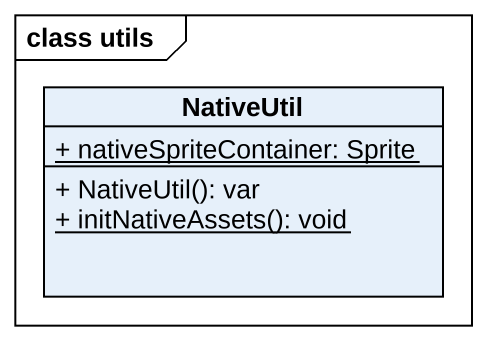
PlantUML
@startuml
mainframe class utils
hide circle
hide empty members
skinparam classAttributeIconSize 0
class NativeUtil {
  {static} + nativeSpriteContainer: Sprite
  + NativeUtil(): var
  {static} + initNativeAssets(): void
}
@enduml
